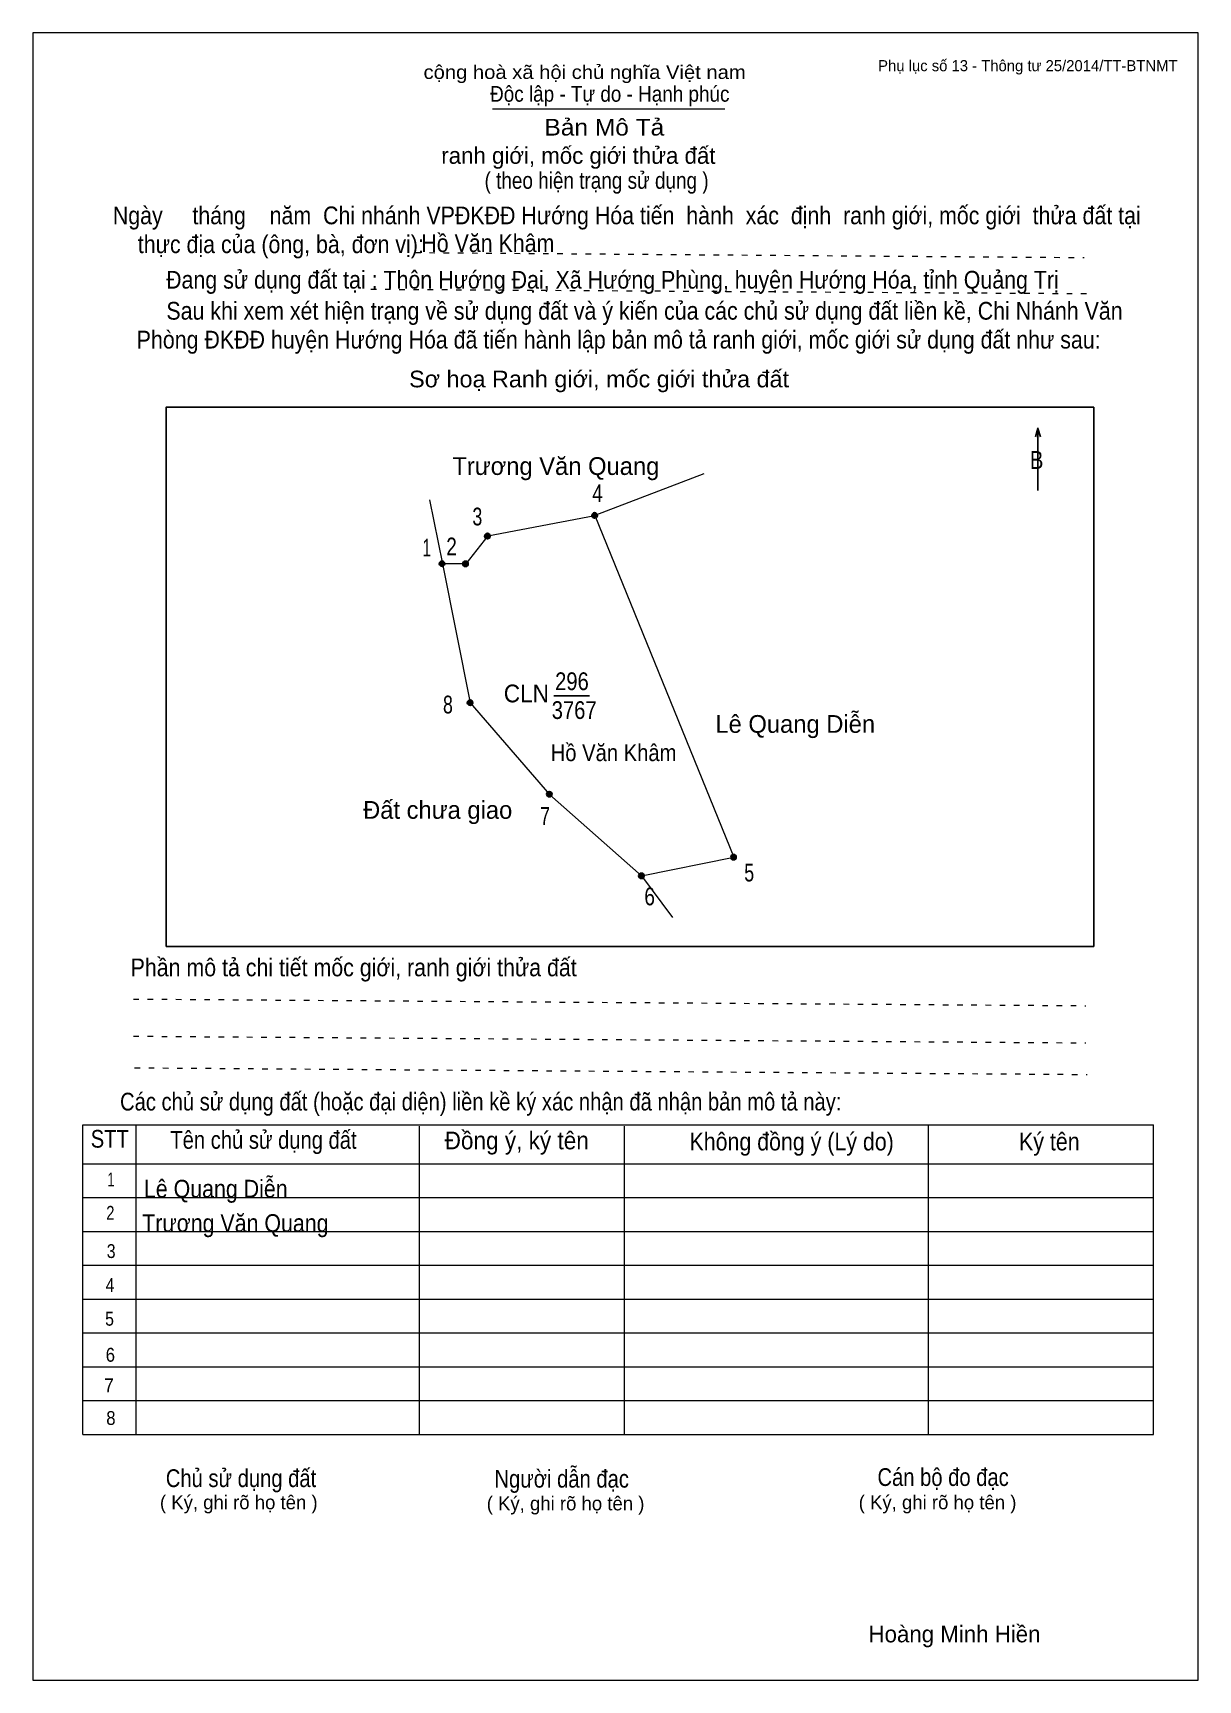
# Model space of a CAD drawing. Header units: centimetres. Extents: x 0 to 21, y 0 to 29.7.
import ezdxf
from ezdxf.enums import TextEntityAlignment as Align

# ---------------------------------------------------------------- set-up
doc = ezdxf.new("R2010")
doc.units = ezdxf.units.CM
doc.header["$LTSCALE"] = 0.13
doc.linetypes.add('DOTTED', pattern=[1.5, 0.3, -1.2])
for name, color, linetype, lineweight in [('1', 7, 'Continuous', 13), ('32', 7, 'Continuous', 25), ('33', 7, 'Continuous', 25), ('6', 7, 'Continuous', 13), ('62', 7, 'Continuous', 13)]:
    doc.layers.add(name, color=color, linetype=linetype, lineweight=lineweight)
for name, color, linetype in [('2', 7, 'Continuous'), ('34', 7, 'Continuous'), ('63', 7, 'Continuous')]:
    doc.layers.add(name, color=color, linetype=linetype)

msp = doc.modelspace()

# ---------------------------------------------------------------- hatches: boundary and pattern name
at = {"layer": '32'}
for points in [[(10.1739, 21.0004, 1), (10.0739, 21.0004, 1)], [(8.2407, 20.6278, 1), (8.1407, 20.6278, 1)], [(7.4228, 20.13, 1), (7.3228, 20.13, 1)], [(7.8465, 20.1279, 1), (7.7465, 20.1279, 1)], [(7.9284, 17.6233, 1), (7.8284, 17.6233, 1)], [(9.3568, 15.9729, 1), (9.2568, 15.9729, 1)], [(12.6779, 14.8371, 1), (12.5779, 14.8371, 1)], [(11.017, 14.5004, 1), (10.917, 14.5004, 1)]]:
    msp.add_hatch(color=256, dxfattribs=at).paths.add_polyline_path(points)

# ---------------------------------------------------------------- linework, layer by layer
at = {"layer": '1'}
msp.add_lwpolyline([(21, 0), (21, 29.7), (0, 29.7), (0, 0)], close=True, dxfattribs=at)
at = {"layer": '32'}
for centre in [(10.1239, 21.0004), (8.1907, 20.6278), (7.3728, 20.13), (7.7965, 20.1279), (7.8784, 17.6233), (9.3068, 15.9729), (12.6279, 14.8371), (10.967, 14.5004)]:
    msp.add_circle(centre, 0.05, dxfattribs=at)
at = {"layer": '33'}
msp.add_line((9.39, 17.75), (10.03, 17.75), dxfattribs=at)
at = {"layer": '6'}
for p, q in [((12.09, 21.75), (10.13, 21)), ((7.15, 21.28), (7.38, 20.13)), ((8.2, 20.63), (10.13, 21)), ((10.13, 21), (12.63, 14.84)), ((10.97, 14.5), (12.63, 14.84)), ((10.97, 14.5), (11.53, 13.75))]:
    msp.add_line(p, q, dxfattribs=at)
for points in [[(8.2, 20.63), (7.8, 20.13), (7.38, 20.13)], [(7.38, 20.13), (7.88, 17.62), (9.31, 15.97), (10.97, 14.5)]]:
    msp.add_lwpolyline(points, dxfattribs=at)
at = {"layer": '62'}
for p, q in [((8.28, 28.33), (12.47, 28.33)), ((0.9, 10.01), (20.2, 10.01)), ((0.9, 4.43), (0.9, 10.01)), ((1.86, 4.43), (1.86, 10.01)), ((6.97, 4.43), (6.97, 9.99)), ((10.66, 4.43), (10.66, 9.99)), ((16.14, 4.43), (16.14, 10.01)), ((20.2, 4.43), (20.2, 10.01)), ((0.9, 9.31), (20.2, 9.31)), ((0.9, 8.7), (20.2, 8.7)), ((0.9, 8.09), (20.2, 8.09)), ((0.9, 7.48), (20.2, 7.48)), ((0.9, 6.87), (20.2, 6.87)), ((0.9, 6.26), (20.2, 6.26)), ((0.9, 5.65), (20.2, 5.65)), ((0.9, 5.04), (20.2, 5.04)), ((0.9, 4.43), (20.2, 4.43))]:
    msp.add_line(p, q, dxfattribs=at)
at = {"layer": '62', "linetype": 'DOTTED'}
for p, q in [((6.89, 25.74), (18.95, 25.65)), ((6.09, 25.08), (19.04, 25)), ((1.81, 12.28), (18.98, 12.16)), ((1.81, 11.61), (18.98, 11.49)), ((1.83, 11.04), (19, 10.92))]:
    msp.add_line(p, q, dxfattribs=at)
at = {"layer": '62', "lineweight": 25}
for p, q in [((18.11, 22.58), (18.11, 21.45)), ((18.11, 22.57), (18.07, 22.42)), ((18.11, 22.57), (18.16, 22.42))]:
    msp.add_line(p, q, dxfattribs=at)
msp.add_lwpolyline([(2.4, 13.23), (19.12, 13.23), (19.12, 22.95), (2.4, 22.95)], close=True, dxfattribs=at)

# ---------------------------------------------------------------- texts
at = {"layer": '2', "width": 0.9}
msp.add_text('Hồ Văn Khâm', height=0.3025, dxfattribs=at).set_placement((10.465, 16.57), align=Align.CENTER)
at = {"layer": '32'}
for s, width, p in [('4', 0.8, (10.175, 21.24)), ('3', 0.75, (8.01, 20.82)), ('1', 0.65, (7.1, 20.26)), ('2', 0.8, (7.545, 20.28)), ('8', 0.75, (7.48, 17.43)), ('7', 0.75, (9.23, 15.42)), ('5', 0.75, (12.91, 14.4)), ('6', 0.8, (11.115, 13.97))]:
    msp.add_text(s, height=0.32, dxfattribs=dict(at, width=width)).set_placement(p, align=Align.CENTER)
at = {"layer": '33'}
for s, p in [('Trương Văn Quang', (9.425, 21.73)), ('Lê Quang Diễn', (13.74, 17.08)), ('Đất chưa giao', (7.295, 15.53))]:
    msp.add_text(s, height=0.32, dxfattribs=at).set_placement(p, align=Align.CENTER)
at = {"layer": '33', "width": 0.85}
for s, p in [('296', (9.715, 17.85)), ('3767', (9.755, 17.33))]:
    msp.add_text(s, height=0.32, dxfattribs=at).set_placement(p, align=Align.CENTER)
at = {"layer": '33', "width": 0.95}
msp.add_text('CLN', height=0.32, dxfattribs=at).set_placement((9.3, 17.63), align=Align.RIGHT)
at = {"layer": '34', "width": 0.9}
for s, p in [('Hồ Văn Khâm', (7, 25.75)), ('Lê Quang Diễn', (2, 8.7)), ('Trương Văn Quang', (1.97, 8.08))]:
    msp.add_text(s, height=0.32, dxfattribs=at).set_placement(p)
at = {"layer": '62'}
for s, height, width, p in [('cộng hoà xã hội chủ nghĩa Việt nam', 0.2474, 1.1, (7.04, 28.87)), ('Độc lập - Tự do - Hạnh phúc', 0.2828, 0.9, (8.24, 28.46)), ('Bản Mô Tả', 0.3, 1.1, (9.22, 27.85)), ('( theo hiện trạng sử dụng )', 0.3, 0.85, (8.14, 26.89)), ('Ngày     tháng    năm  Chi nhánh VPĐKĐĐ Hướng Hóa tiến  hành  xác  định  ranh giới, mốc giới  thửa đất tại ', 0.32, 0.9, (1.44, 26.25)), ('thực địa của (ông, bà, đơn vị): ', 0.32, 0.9, (1.89, 25.73)), ('Đang sử dụng đất tại : Thôn Hướng Đại, Xã Hướng Phùng, huyện Hướng Hóa, tỉnh Quảng Trị', 0.32, 0.9, (2.4, 25.09)), ('     Sau khi xem xét hiện trạng về sử dụng đất và ý kiến của các chủ sử dụng đất liền kề, Chi Nhánh Văn ', 0.32, 0.9, (1.87, 24.53)), ('Phòng ĐKĐĐ huyện Hướng Hóa đã tiến hành lập bản mô tả ranh giới, mốc giới sử dụng đất như sau:', 0.32, 0.9, (1.87, 24.01)), ('Sơ hoạ Ranh giới, mốc giới thửa đất', 0.3, 1.05, (6.78, 23.31)), ('B', 0.32, 0.85, (17.97, 21.84)), ('Phần mô tả chi tiết mốc giới, ranh giới thửa đất ', 0.32, 0.9, (1.76, 12.69)), ('Các chủ sử dụng đất (hoặc đại diện) liền kề ký xác nhận đã nhận bản mô tả này:', 0.32, 0.85, (1.57, 10.27))]:
    msp.add_text(s, height=height, dxfattribs=dict(at, width=width)).set_placement(p)
msp.add_text('ranh giới, mốc giới thửa đất', height=0.3, dxfattribs=at).set_placement((7.36, 27.34))
for s, height, width, p in [('STT', 0.32, 0.85, (1.385, 9.6)), ('Tên chủ sử dụng đất', 0.32, 0.85, (4.155, 9.58)), ('Đồng ý, ký tên', 0.32, 0.95, (8.72, 9.57)), ('Không đồng ý (Lý do)', 0.32, 0.9, (13.675, 9.55)), ('Ký tên', 0.32, 0.9, (18.32, 9.55)), ('1', 0.25, 0.7, (1.405, 8.9)), ('2', 0.25, 0.8, (1.395, 8.3)), ('3', 0.25, 0.85, (1.41, 7.61)), ('4', 0.25, 0.85, (1.39, 7)), ('5', 0.25, 0.85, (1.38, 6.39)), ('6', 0.25, 0.9, (1.395, 5.74)), ('7', 0.25, 0.95, (1.37, 5.19)), ('8', 0.25, 0.9, (1.405, 4.6)), ('Người dẫn đạc', 0.32, 0.85, (9.53, 3.47)), ('Chủ sử dụng đất', 0.32, 0.85, (3.75, 3.48)), ('Cán bộ đo đạc', 0.32, 0.85, (16.405, 3.5))]:
    msp.add_text(s, height=height, dxfattribs=dict(at, width=width)).set_placement(p, align=Align.CENTER)
for p in [(3.71, 3.08), (9.6, 3.06), (16.305, 3.08)]:
    msp.add_text('( Ký, ghi rõ họ tên )', height=0.25, dxfattribs=at).set_placement(p, align=Align.CENTER)
at = {"layer": '63'}
msp.add_text('Phụ lục số 13 - Thông tư 25/2014/TT-BTNMT', height=0.2, dxfattribs=at).set_placement((20.63, 29.01), align=Align.RIGHT)
msp.add_text('Hoàng Minh Hiền', height=0.3, dxfattribs=at).set_placement((16.61, 0.68), align=Align.CENTER)

doc.saveas('drawing.dxf')
